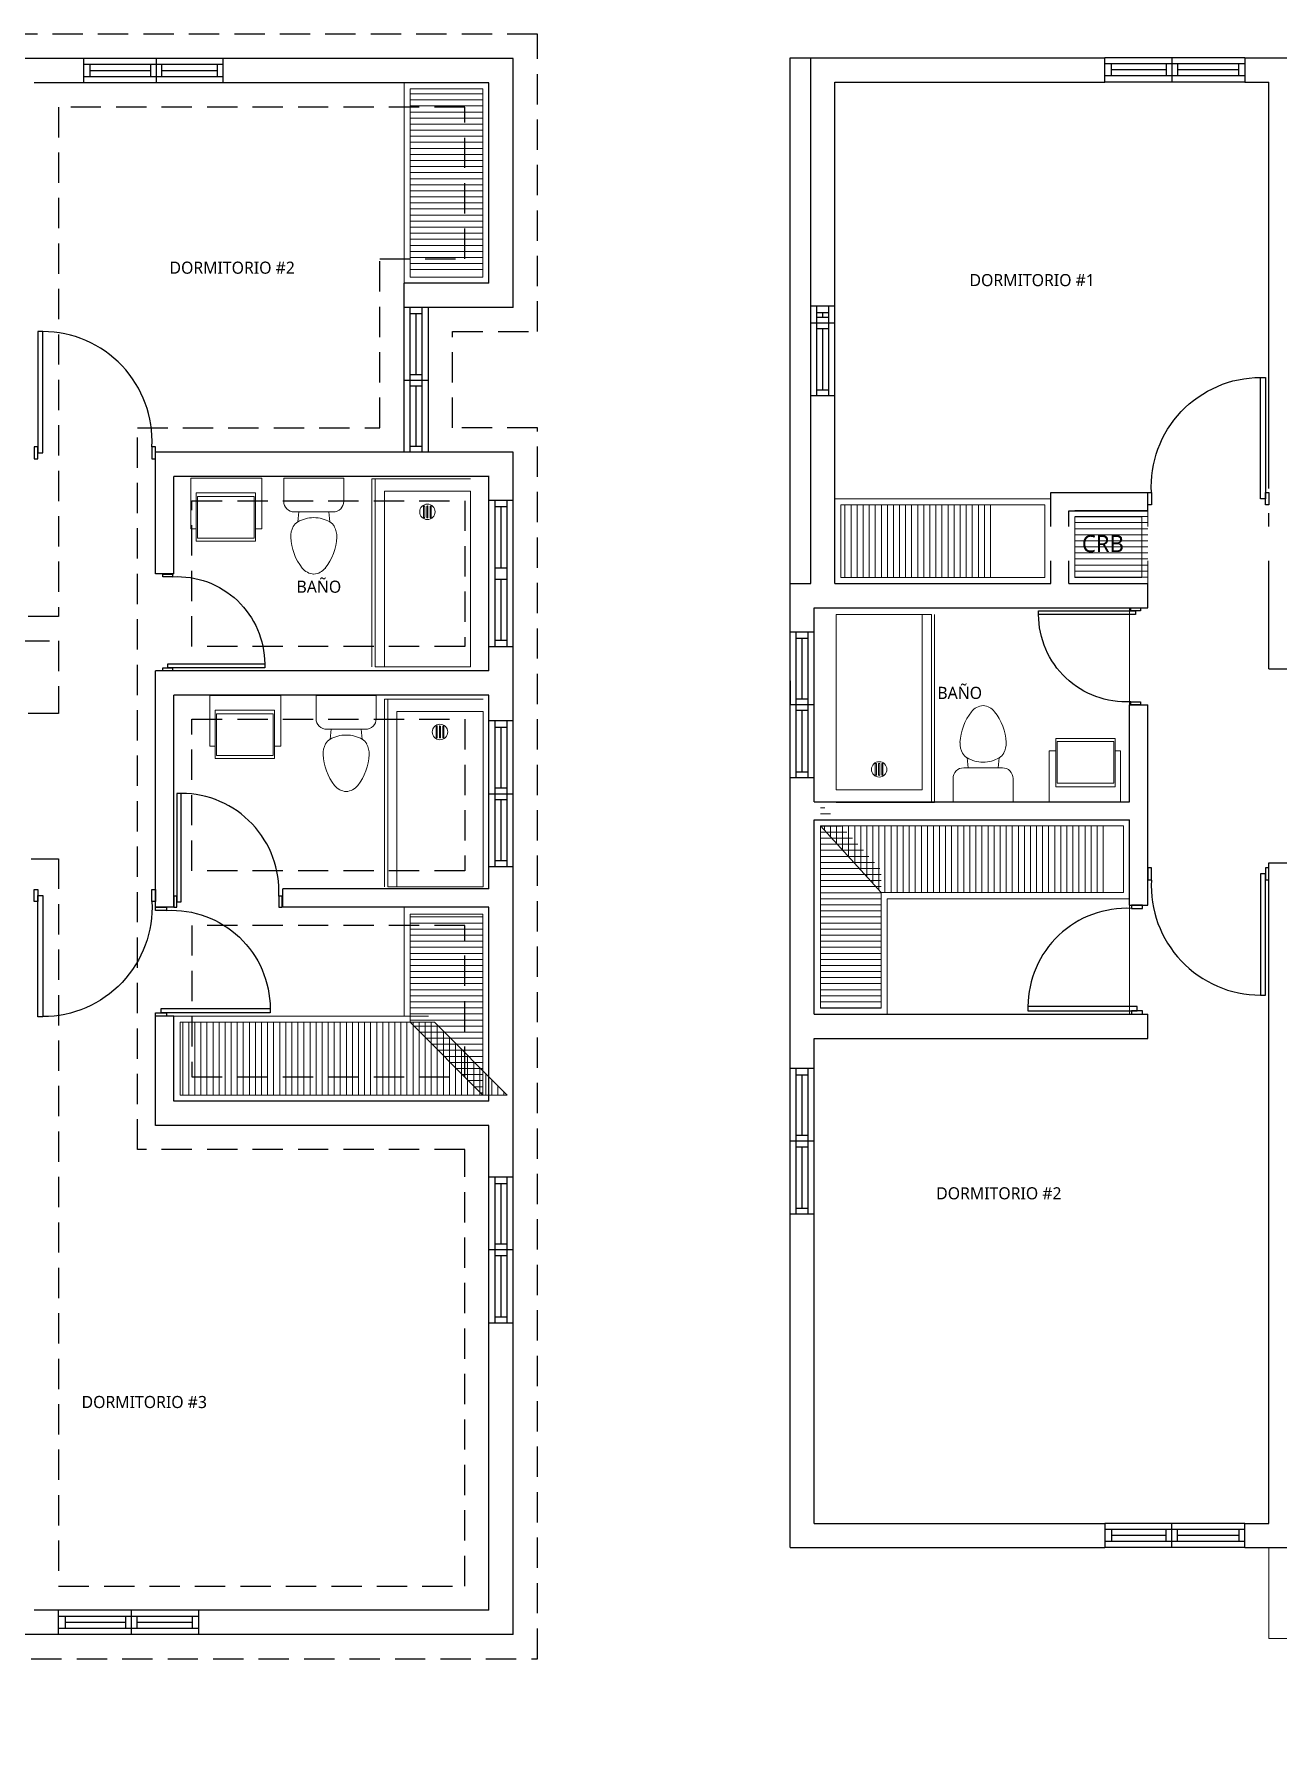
# Model space of a CAD drawing. Header units: feet. Extents: x 317 to 512, y -141 to 162.
# Drawn here: x 486.23 to 496.49, y 77.63 to 91.78 of the extents above; entities that cross this region are included whole.
import ezdxf

# ---------------------------------------------------------------- set-up
doc = ezdxf.new("R2010")
doc.units = ezdxf.units.FT
doc.header["$MEASUREMENT"] = 0
doc.linetypes.add('HIDDEN', pattern=[0.375, 0.25, -0.125])
for name, color, linetype in [('00-RELLENO INT', 5, 'Continuous'), ('CIMIENTO', 3, 'HIDDEN'), ('PERT-VENT', 8, 'Continuous'), ('puertas', 7, 'Continuous')]:
    doc.layers.add(name, color=color, linetype=linetype)
for name, color, linetype, lineweight in [('A-GENM', 8, 'Continuous', 9), ('A-WALL', 7, 'Continuous', 25), ('closet', 8, 'Continuous', 5), ('I-FURN', 2, 'Continuous', 0), ('P-SANR-FIXT', 2, 'Continuous', 9), ('TXT', 2, 'Continuous', 9)]:
    doc.layers.add(name, color=color, linetype=linetype, lineweight=lineweight)
doc.styles.add('ads', font='trebuc.ttf', dxfattribs={"height": 0.14})

# ---------------------------------------------------------------- blocks, each defined once
blk = doc.blocks.new('bath_sink_6127 - bath_sink_6127-V2-Nivel 1')
at = {"layer": 'I-FURN'}
for p, q in [((0.293, 0.297), (-0.127, 0.297)), ((-0.127, 0.297), (-0.127, -0.29)), ((0.293, 0.244), (0.293, 0.297)), ((0.395, 0.244), (-0.005, 0.244)), ((-0.005, 0.244), (-0.005, -0.245)), ((0.025, -0.234), (0.025, 0.233)), ((0.025, 0.233), (0.369, 0.233)), ((0.369, 0.233), (0.369, -0.234)), ((0.395, -0.245), (0.395, 0.244)), ((-0.005, -0.245), (0.395, -0.245)), ((0.369, -0.234), (0.025, -0.234)), ((0.293, -0.29), (0.293, -0.245)), ((0.293, -0.29), (-0.127, -0.29))]:
    blk.add_line(p, q, dxfattribs=at)
blk = doc.blocks.new('Toilet_-_Tank_-_3D_4840 - 17_ High_ Seat Not Visible-536545-Nivel 1')
at = {"layer": 'P-SANR-FIXT'}
for p, q in [((0.248, 0.489), (-0.248, 0.489)), ((-0.248, 0.489), (-0.248, 0.298)), ((0.248, 0.298), (0.248, 0.489)), ((-0.159, 0.21), (-0.123, 0.21)), ((-0.123, 0.21), (-0.132, 0.127)), ((-0.123, 0.21), (0.123, 0.21)), ((0.132, 0.127), (0.123, 0.21)), ((0.123, 0.21), (0.159, 0.21))]:
    blk.add_line(p, q, dxfattribs=at)
for centre, radius, start, end in [((-0.159, 0.298), 0.0889, 180, 270), ((0.159, 0.298), 0.0889, 270, 360), ((0, -0.104), 0.266, 90.1019, 119.8981), ((0, -0.104), 0.266, 60.1019, 89.8981), ((-0.023, 0.008), 0.167, 151.0596, 182.709), ((-0.083, 0.041), 0.0995, 119.8981, 151.0596), ((0.083, 0.041), 0.0995, 28.9404, 60.1019), ((0.023, 0.008), 0.167, 357.291, 28.9404), ((0.25, 0.021), 0.441, 182.709, 218.5058), ((-0.25, 0.021), 0.441, 321.4942, 357.291), ((0.011, -0.169), 0.136, 218.5058, 265.219), ((-0.011, -0.169), 0.136, 274.781, 321.4942)]:
    blk.add_arc(centre, radius, start, end, dxfattribs=at)
blk = doc.blocks.new('A$C3D6C2CD6')
at = {"layer": 'P-SANR-FIXT'}
for p, q in [((0, 1.55), (0.787, 1.55)), ((0, 0.102), (0, 1.55)), ((0.711, 1.55), (0.711, 0.102)), ((0.787, 0), (0.787, 1.55)), ((0.813, 1.55), (0.813, 0)), ((0.324, 0.227), (0.324, 0.317)), ((0.333, 0.317), (0.333, 0.227)), ((0.351, 0.227), (0.351, 0.317)), ((0.36, 0.317), (0.36, 0.227)), ((0.378, 0.227), (0.378, 0.317)), ((0.387, 0.317), (0.387, 0.227)), ((0.711, 0.102), (0, 0.102)), ((0, 0), (0.787, 0)), ((0.124, 0), (0.787, 0)), ((0.813, 0), (0.787, 0)), ((0.813, 0), (0.787, 0))]:
    blk.add_line(p, q, dxfattribs=at)
for centre, radius, start, end in [((0.356, 0.272), 0.0635, 90, 270), ((0.356, 0.272), 0.0635, 90, 270), ((0.328, 0.317), 0.00444, 360, 180), ((0.356, 0.317), 0.00444, 360, 180), ((0.356, 0.272), 0.0635, 270, 90), ((0.356, 0.272), 0.0635, 270, 90), ((0.383, 0.317), 0.00444, 360, 180), ((0.328, 0.227), 0.00444, 180, 360), ((0.356, 0.227), 0.00444, 180, 360), ((0.383, 0.227), 0.00444, 180, 360)]:
    blk.add_arc(centre, radius, start, end, dxfattribs=at)
blk = doc.blocks.new('A$C4D292AF4')
at = {"layer": 'puertas'}
for points in [[(0.03, 0.05), (0.07, 0.05), (0.07, 1.05), (0.03, 1.05)], [(0, 0), (0.03, 0), (0.03, 0.1), (0, 0.1)], [(0.97, 0), (1, 0), (1, 0.1), (0.97, 0.1)]]:
    blk.add_lwpolyline(points, close=True, dxfattribs=at)
blk.add_arc((0.068, 0.147), 0.903, 357.0481, 89.8556, dxfattribs=at)
blk = doc.blocks.new('A$C14811AE8')
at = {"layer": 'closet'}
h = blk.add_hatch(dxfattribs=at)
h.set_pattern_fill('ANSI31', color=256, scale=0.4, angle=135, style=0)
h.set_pattern_definition([(180, (17, 10.64013), (-3e-15, -0.05), [])])
h.paths.add_polyline_path([(17.05, 11.247), (17.05, 12.74), (16.45, 12.74), (16.45, 11.247)])
h = blk.add_hatch(dxfattribs=at)
h.set_pattern_fill('ANSI31', color=256, scale=0.4, angle=315, style=0)
h.set_pattern_definition([(360, (0.25, 4.45), (3e-15, 0.05), [])])
h.paths.add_polyline_path([(0.25, 4.45), (0.75, 4.45), (0.75, 5.593), (0.25, 6.143)])
h = blk.add_hatch(dxfattribs=at)
h.set_pattern_fill('ANSI31', color=256, scale=0.4, angle=45, style=0)
h.set_pattern_definition([(90, (0.25, 5.40299), (-0.05, 3e-15), [])])
h.paths.add_polyline_path([(0.75, 5.403), (2.6, 5.403), (2.6, 5.953), (0.25, 5.953)])
h = blk.add_hatch(dxfattribs=at)
h.set_pattern_fill('ANSI31', color=256, scale=0.4, angle=135, style=0)
h.set_pattern_definition([(180, (19.514666, 4.55), (-3e-15, -0.05), [])])
h.paths.add_polyline_path([(16.45, 5.05), (16.45, 5.941), (17.05, 5.941), (17.05, 4.45)])
h = blk.add_hatch(dxfattribs=at)
h.set_pattern_fill('ANSI31', color=256, scale=0.4, angle=405, style=0)
h.set_pattern_definition([(90, (20.857657, 4.55), (-0.05, 3e-15), [])])
h.paths.add_polyline_path([(14.552, 4.45), (14.552, 5.05), (16.65, 5.05), (17.25, 4.45)])
at = {"layer": 'A-GENM'}
for p, q in [((3.95, -0.75), (3.95, 0)), ((7.35, -0.75), (3.95, -0.75))]:
    blk.add_line(p, q, dxfattribs=at)
at = {"layer": 'A-WALL'}
for p, q in [((13.755, 13), (12.745, 13)), ((17.3, 13), (14.908, 13)), ((17.3, 10.947), (17.3, 13)), ((13.755, 12.8), (13.35, 12.8)), ((17.1, 12.8), (14.908, 12.8)), ((17.1, 11.147), (17.1, 12.8)), ((0, 7.555), (0, 12.29)), ((0, 12.29), (2.597, 12.29)), ((0.17, 10.243), (0.17, 12.29)), ((3.75, 12.29), (4.15, 12.29)), ((0.37, 10.243), (0.37, 12.09)), ((0.37, 12.09), (2.597, 12.09)), ((3.75, 12.09), (3.95, 12.09)), ((3.95, 7.25), (3.95, 12.09)), ((16.4, 10.947), (16.4, 11.147)), ((17.3, 9.753), (14.35, 9.753)), ((17.3, 9.355), (17.3, 9.753)), ((0.17, 7.953), (0.17, 9.5)), ((0.37, 7.953), (0.37, 9.5)), ((14.5, 8.75), (14.5, 9.553)), ((17.1, 9.553), (14.5, 9.553)), ((17.1, 9.355), (17.1, 9.558)), ((17.1, 9.355), (17.1, 9.553)), ((2.15, 7.953), (2.15, 8.703)), ((2.15, 8.703), (2.95, 8.703)), ((2.95, 8.553), (2.95, 8.703)), ((14.5, 8.75), (14.35, 8.75)), ((2.3, 7.953), (2.3, 8.553)), ((2.3, 8.553), (2.95, 8.553)), ((17.1, 7.95), (17.1, 8.151)), ((17.3, 7.538), (17.3, 8.151)), ((0, 7.953), (0.17, 7.953)), ((0.37, 7.953), (2.15, 7.953)), ((2.3, 7.953), (2.95, 7.953)), ((2.95, 7.753), (2.95, 7.953)), ((17.1, 7.95), (14.35, 7.95)), ((14.35, 6), (14.35, 7.95)), ((0.2, 7.555), (0.2, 7.753)), ((0.2, 7.753), (2.95, 7.753)), ((14.5, 6), (14.5, 7.75)), ((17.1, 7.75), (14.5, 7.75)), ((17.1, 7.538), (17.1, 7.75)), ((3.95, 7.25), (4.15, 7.25)), ((2.8, 6.153), (2.8, 6.953)), ((2.8, 6.953), (2.95, 6.953)), ((2.95, 5.3), (2.95, 6.953)), ((0, 3.954), (0, 6.351)), ((0.2, 6.153), (0.2, 6.351)), ((17.1, 6.15), (17.1, 6.335)), ((17.3, 3.774), (17.3, 6.335)), ((0.2, 6.153), (2.8, 6.153)), ((15.4, 6), (15.4, 6.15)), ((17.1, 6.15), (15.4, 6.15)), ((0.2, 4.4), (0.2, 6.003)), ((0.2, 6.003), (2.8, 6.003)), ((2.8, 5.3), (2.8, 6.003)), ((14.5, 6), (14.35, 6)), ((17.1, 6), (15.4, 6)), ((17.1, 4.4), (17.1, 6)), ((3.95, 0.2), (3.95, 5.65)), ((3.95, 5.65), (4.15, 5.65)), ((2.8, 5.3), (2.95, 5.3)), ((14.5, 5.1), (14.35, 5.1)), ((14.35, 4.2), (14.35, 5.1)), ((14.5, 4.4), (14.5, 5.1)), ((0.2, 4.4), (2.95, 4.4)), ((2.95, 4.2), (2.95, 4.4)), ((17.1, 4.4), (14.5, 4.4)), ((0.2, 3.954), (0.2, 4.2)), ((0.2, 4.2), (2.95, 4.2)), ((17.1, 4.2), (14.35, 4.2)), ((17.1, 3.774), (17.1, 4.2)), ((0, 0), (0, 2.75)), ((0.2, 0.2), (0.2, 2.75)), ((17.1, 0.2), (17.1, 2.57)), ((17.3, 0), (17.3, 2.57)), ((0.2, 0.2), (2.597, 0.2)), ((3.75, 0.2), (3.95, 0.2)), ((13.55, 0.2), (13.35, 0.2)), ((17.1, 0.2), (14.703, 0.2)), ((0, 0), (2.597, 0)), ((3.75, 0), (4.15, 0)), ((13.55, 0), (13.15, 0)), ((17.3, 0), (14.703, 0))]:
    blk.add_line(p, q, dxfattribs=at)
at = {"layer": 'A-WALL', "extrusion": (6.46452e-16, -1.90217e-15, -1)}
for p, q in [((13.755, 13), (13.755, 12.8)), ((14.908, 12.8), (14.908, 13))]:
    blk.add_line(p, q, dxfattribs=at)
at = {"layer": 'A-WALL', "extrusion": (-5.92882e-16, -1.90217e-15, -1)}
for p, q in [((2.597, 12.09), (2.597, 12.29)), ((3.75, 12.29), (3.75, 12.09))]:
    blk.add_line(p, q, dxfattribs=at)
at = {"layer": 'A-WALL', "extrusion": (3.03521e-17, -1.27893e-15, -1)}
for p, q in [((17.3, 10.947), (16.4, 10.947)), ((17.3, 7.538), (17.1, 7.538)), ((17.1, 6.335), (17.3, 6.335)), ((17.3, 3.774), (17.1, 3.774)), ((17.1, 2.57), (17.3, 2.57))]:
    blk.add_line(p, q, dxfattribs=at)
at = {"layer": 'A-WALL', "extrusion": (2.32183e-17, -1.27893e-15, -1)}
for p, q in [((0.17, 10.243), (0.37, 10.243)), ((0.37, 9.5), (0.17, 9.5)), ((0, 7.555), (0.2, 7.555)), ((0.2, 6.351), (0, 6.351)), ((0, 3.954), (0.2, 3.954)), ((0.2, 2.75), (0, 2.75))]:
    blk.add_line(p, q, dxfattribs=at)
at = {"layer": 'A-WALL', "extrusion": (4.8794e-17, -1.27893e-15, -1)}
for p, q in [((17.3, 9.355), (17.1, 9.355)), ((17.1, 8.151), (17.3, 8.151))]:
    blk.add_line(p, q, dxfattribs=at)
at = {"layer": 'A-WALL', "extrusion": (-5.92882e-16, -1.89503e-15, -1)}
for p, q in [((2.597, 0.2), (2.597, 0)), ((3.75, 0), (3.75, 0.2))]:
    blk.add_line(p, q, dxfattribs=at)
at = {"layer": 'A-WALL', "extrusion": (6.46452e-16, -1.89503e-15, -1)}
for p, q in [((13.55, 0), (13.55, 0.2)), ((14.703, 0.2), (14.703, 0))]:
    blk.add_line(p, q, dxfattribs=at)
at = {"layer": 'closet'}
for p, q in [((0.37, 8.653), (2.15, 8.653)), ((2.95, 7.953), (2.95, 8.553)), ((16.4, 5.1), (16.4, 6)), ((0.8, 5.353), (2.8, 5.353)), ((0.8, 5.353), (0.8, 4.4)), ((2.8, 5.3), (2.8, 4.4)), ((16.6, 5.1), (14.5, 5.1))]:
    blk.add_line(p, q, dxfattribs=at)
for points in [[(17.05, 11.197), (17.05, 12.75), (16.45, 12.75), (16.45, 11.197)], [(0.25, 5.953), (0.75, 5.403), (2.75, 5.403), (2.75, 5.953), (0.25, 5.953)], [(0.25, 4.45), (0.75, 4.45), (0.75, 5.403), (0.25, 5.953)], [(17.05, 4.45), (16.45, 5.05), (16.45, 5.941), (17.05, 5.941), (17.05, 4.45)], [(14.552, 4.45), (14.552, 5.05), (16.65, 5.05), (17.25, 4.45)]]:
    blk.add_lwpolyline(points, close=True, dxfattribs=at)
at = {"layer": 'PERT-VENT', "extrusion": (-5.92882e-16, -1.89503e-15, -1)}
for p, q in [((14.908, 13), (13.755, 13)), ((14.908, 12.95), (13.755, 12.95)), ((13.809, 12.95), (13.809, 12.85)), ((14.31, 12.9), (13.809, 12.9)), ((14.31, 12.85), (14.31, 12.95)), ((14.357, 12.8), (14.357, 13)), ((14.403, 12.85), (14.403, 12.95)), ((14.858, 12.9), (14.403, 12.9)), ((14.858, 12.95), (14.858, 12.85)), ((14.908, 12.85), (13.755, 12.85)), ((14.908, 12.8), (13.755, 12.8)), ((3.75, 0.2), (2.597, 0.2)), ((3.75, 0.15), (2.597, 0.15)), ((2.651, 0.15), (2.651, 0.05)), ((3.102, 0.05), (3.102, 0.15)), ((3.148, 0), (3.148, 0.2)), ((3.195, 0.05), (3.195, 0.15)), ((3.7, 0.15), (3.7, 0.05)), ((14.703, 0.2), (13.55, 0.2)), ((14.703, 0.15), (13.55, 0.15)), ((13.604, 0.15), (13.604, 0.05)), ((14.105, 0.05), (14.105, 0.15)), ((14.152, 0), (14.152, 0.2)), ((14.198, 0.05), (14.198, 0.15)), ((14.653, 0.15), (14.653, 0.05)), ((3.75, 0.05), (2.597, 0.05)), ((3.102, 0.1), (2.651, 0.1)), ((3.7, 0.1), (3.195, 0.1)), ((14.703, 0.05), (13.55, 0.05)), ((14.105, 0.1), (13.604, 0.1)), ((14.653, 0.1), (14.198, 0.1)), ((3.75, 0), (2.597, 0)), ((14.703, 0), (13.55, 0))]:
    blk.add_line(p, q, dxfattribs=at)
at = {"layer": 'PERT-VENT', "extrusion": (-5.92882e-16, -1.90217e-15, -1)}
for p, q in [((3.75, 12.29), (2.597, 12.29)), ((3.75, 12.24), (2.597, 12.24)), ((2.651, 12.14), (2.651, 12.24)), ((3.102, 12.19), (2.651, 12.19)), ((3.102, 12.24), (3.102, 12.14)), ((3.148, 12.29), (3.148, 12.09)), ((3.195, 12.24), (3.195, 12.14)), ((3.7, 12.19), (3.195, 12.19)), ((3.7, 12.14), (3.7, 12.24)), ((3.75, 12.14), (2.597, 12.14)), ((3.75, 12.09), (2.597, 12.09))]:
    blk.add_line(p, q, dxfattribs=at)
at = {"layer": 'PERT-VENT', "extrusion": (2.32183e-17, -1.27893e-15, -1)}
for p, q in [((16.4, 9.753), (16.4, 10.947)), ((16.45, 9.753), (16.45, 10.947)), ((16.5, 10.391), (16.5, 10.898)), ((16.55, 9.753), (16.55, 10.947)), ((16.6, 9.753), (16.6, 10.947)), ((16.6, 10.345), (16.4, 10.345)), ((16.55, 10.391), (16.45, 10.391)), ((0.17, 9.5), (0.17, 10.243)), ((0.22, 9.5), (0.22, 10.243)), ((0.22, 10.19), (0.32, 10.19)), ((0.27, 10.148), (0.27, 10.19)), ((0.32, 9.5), (0.32, 10.243)), ((0.37, 9.5), (0.37, 10.243)), ((16.55, 10.298), (16.45, 10.298)), ((16.5, 9.803), (16.5, 10.298)), ((0.37, 10.102), (0.17, 10.102)), ((0.32, 10.148), (0.22, 10.148)), ((0.32, 10.055), (0.22, 10.055)), ((0.27, 9.55), (0.27, 10.055)), ((16.45, 9.803), (16.55, 9.803)), ((0.22, 9.55), (0.32, 9.55)), ((0.05, 7.501), (0.15, 7.501)), ((17.1, 6.335), (17.1, 7.538)), ((17.15, 6.335), (17.15, 7.538)), ((17.25, 6.335), (17.25, 7.538)), ((17.3, 6.335), (17.3, 7.538)), ((17.15, 7.484), (17.25, 7.484)), ((17.2, 6.983), (17.2, 7.484)), ((17.2, 6.384), (17.2, 6.889)), ((0.05, 6.401), (0.15, 6.401)), ((17.15, 6.384), (17.25, 6.384)), ((0, 2.75), (0, 3.954)), ((0.05, 2.75), (0.05, 3.954)), ((0.05, 3.9), (0.15, 3.9)), ((0.1, 3.399), (0.1, 3.9)), ((0.15, 2.75), (0.15, 3.954)), ((17.1, 2.57), (17.1, 3.774)), ((17.15, 2.57), (17.15, 3.774)), ((17.15, 3.72), (17.25, 3.72)), ((17.2, 3.219), (17.2, 3.72)), ((17.25, 2.57), (17.25, 3.774)), ((17.3, 2.57), (17.3, 3.774)), ((0.15, 3.399), (0.05, 3.399)), ((0.2, 3.352), (0, 3.352)), ((0.15, 3.305), (0.05, 3.305)), ((0.1, 2.8), (0.1, 3.305)), ((17.3, 3.172), (17.1, 3.172)), ((17.25, 3.219), (17.15, 3.219)), ((17.25, 3.125), (17.15, 3.125)), ((17.2, 2.62), (17.2, 3.125)), ((0.05, 2.8), (0.15, 2.8)), ((17.15, 2.62), (17.25, 2.62))]:
    blk.add_line(p, q, dxfattribs=at)
at = {"layer": 'PERT-VENT', "extrusion": (2.32183e-17, 1.35533e-15, -1)}
blk.add_line((16.45, 10.898), (16.55, 10.898), dxfattribs=at)
at = {"layer": 'PERT-VENT', "extrusion": (4.8794e-17, -1.27893e-15, -1)}
for p, q in [((17.25, 8.151), (17.25, 9.355)), ((17.3, 8.151), (17.3, 9.355)), ((17.25, 9.301), (17.15, 9.301)), ((17.2, 8.8), (17.2, 9.301)), ((17.2, 8.201), (17.2, 8.706)), ((17.25, 8.201), (17.15, 8.201)), ((17.1, 6.936), (17.3, 6.936)), ((17.15, 6.983), (17.25, 6.983)), ((17.15, 6.889), (17.25, 6.889))]:
    blk.add_line(p, q, dxfattribs=at)
at = {"rotation": 179.9999999999964}
blk.add_blockref('A$C3D6C2CD6', (17.052, 7.717), dxfattribs=at)
at = {"layer": 'I-FURN'}
for p, rotation in [((14.93, 9.413), 269.9999999999962), ((15.087, 7.62), 269.9999999999962), ((2.435, 6.28), 89.99999999999642)]:
    blk.add_blockref('bath_sink_6127 - bath_sink_6127-V2-Nivel 1', p, dxfattribs=dict(at, rotation=rotation))
at = {"layer": 'P-SANR-FIXT'}
blk.add_blockref('Toilet_-_Tank_-_3D_4840 - 17_ High_ Seat Not Visible-536545-Nivel 1', (15.922, 7.258), dxfattribs=at)
at = {"layer": 'puertas', "extrusion": (4.39703e-15, -1.90217e-15, -1), "xscale": -1.000288939019299, "yscale": 1.000288939019299, "zscale": 1.000288939019299}
blk.add_blockref('A$C4D292AF4', (-13.35, 9.698), dxfattribs=at)
at = {"layer": 'puertas', "extrusion": (2.52557e-15, -3.55681e-15, -1), "xscale": -0.8940234615184497, "yscale": 0.8940234615184501, "zscale": 0.89402346151845}
blk.add_blockref('A$C4D292AF4', (-14.5, 6), dxfattribs=at)
at = {"layer": 'puertas', "extrusion": (6.64894e-16, 1.97857e-15, -1), "xscale": 1.000288939019299, "yscale": 1.000288939019299, "zscale": 1.000288939019299, "rotation": 180.000000000003}
blk.add_blockref('A$C4D292AF4', (-13.35, 6.147), dxfattribs=at)
at = {"layer": 'puertas', "extrusion": (-3.87516e-17, 2.5327e-15, -1), "xscale": 0.9002600451174032, "yscale": 0.9002600451174032, "zscale": 0.9002600451174032, "rotation": 90.00000000000368}
blk.add_blockref('A$C4D292AF4', (-14.35, 5.1), dxfattribs=at)
at = {"layer": 'puertas', "extrusion": (-5.92882e-16, 1.97857e-15, -1), "xscale": -1.000288939019299, "yscale": 1.000288939019299, "zscale": 1.000288939019297, "rotation": 180}
blk.add_blockref('A$C4D292AF4', (-3.95, 5.608), dxfattribs=at)
at = {"layer": 'puertas', "extrusion": (1.97637e-15, 6.67088e-16, -1), "xscale": -0.8999123434592031, "yscale": 0.8999123434592025, "zscale": 0.8999123434592026, "rotation": 270.0000000000036}
blk.add_blockref('A$C4D292AF4', (-2.907, 4.4), dxfattribs=at)
at = {"layer": 'TXT', "char_height": 0.1, "attachment_point": 2, "style": 'ads', "bg_fill": 2}
for s, insert, width in [('DORMITORIO #1', (1.997, 10.506), 2.968), ('DORMITORIO #2', (1.722, 2.973), 2.838), ('DORMITORIO #3', (14.257, 1.968), 2.688)]:
    blk.add_mtext(s, dxfattribs=dict(at, insert=insert, width=width))
at = {"layer": 'PERT-VENT', "extrusion": (2.32183e-17, -1.27893e-15, -1)}
blk.add_line((0.2, 2.75), (0.2, 3.954), dxfattribs=at)
at = {"layer": 'TXT', "width": 2.688, "style": 'ads', "bg_fill": 2}
for s, insert, char_height, attachment_point in [('DORMITORIO #2', (14.982, 11.325), 0.1, 2), ('COCINA', (5.286, 8.686), 0.1, 2), ('BAÑO', (15.697, 8.592), 0.1, 8), ('CRB', (2.58, 8.352), 0.14, 2), ('BAÑO', (1.399, 7.101), 0.1, 2)]:
    blk.add_mtext(s, dxfattribs=dict(at, insert=insert, char_height=char_height, attachment_point=attachment_point))
at = {"layer": 'closet'}
h = blk.add_hatch(dxfattribs=at)
h.set_pattern_fill('ANSI31', color=256, scale=0.4, angle=45, style=0)
h.set_pattern_definition([(90, (-0.03, 5.30299), (-0.05, 3e-15), [])])
h.paths.add_polyline_path([(0.42, 8.003), (1.67, 8.003), (1.67, 8.603), (0.42, 8.603)])
h = blk.add_hatch(dxfattribs=at)
h.set_pattern_fill('ANSI31', color=256, scale=0.4, angle=315, style=0)
h.set_pattern_definition([(360, (2.35, 8.00299), (3e-15, 0.05), [])])
h.paths.add_polyline_path([(2.35, 8.003), (2.95, 8.003), (2.95, 8.603), (2.35, 8.603)])
at = {"layer": 'A-WALL', "extrusion": (3.03521e-17, -1.27893e-15, -1)}
blk.add_line((17.1, 11.147), (16.4, 11.147), dxfattribs=at)
at = {"layer": 'A-WALL'}
blk.add_line((14.35, 8.75), (14.35, 9.753), dxfattribs=at)
at = {"layer": 'closet'}
for p, q in [((16.4, 11.147), (16.4, 12.8)), ((2.8, 6.953), (2.8, 7.753))]:
    blk.add_line(p, q, dxfattribs=at)
for points in [[(0.42, 8.003), (2.1, 8.003), (2.1, 8.603), (0.42, 8.603)], [(2.35, 8.003), (2.9, 8.003), (2.9, 8.503), (2.35, 8.503)]]:
    blk.add_lwpolyline(points, close=True, dxfattribs=at)
at = {"layer": 'PERT-VENT', "extrusion": (4.8794e-17, -1.27893e-15, -1)}
for p, q in [((17.1, 8.151), (17.1, 9.355)), ((17.15, 8.151), (17.15, 9.355)), ((17.15, 8.8), (17.25, 8.8)), ((17.15, 8.706), (17.25, 8.706))]:
    blk.add_line(p, q, dxfattribs=at)
at = {"layer": 'PERT-VENT', "extrusion": (2.32183e-17, -1.27893e-15, -1)}
for p, q in [((0, 6.351), (0, 7.555)), ((0.05, 6.351), (0.05, 7.555)), ((0.1, 7), (0.1, 7.501)), ((0.15, 6.351), (0.15, 7.555)), ((0.2, 6.351), (0.2, 7.555)), ((0.2, 6.953), (0, 6.953)), ((0.15, 7), (0.05, 7)), ((0.15, 6.906), (0.05, 6.906)), ((0.1, 6.401), (0.1, 6.906))]:
    blk.add_line(p, q, dxfattribs=at)
at = {"rotation": 179.9999999999964}
blk.add_blockref('A$C3D6C2CD6', (16.948, 9.533), dxfattribs=at)
blk.add_blockref('A$C3D6C2CD6', (0.379, 6.148))
at = {"layer": 'P-SANR-FIXT'}
blk.add_blockref('Toilet_-_Tank_-_3D_4840 - 17_ High_ Seat Not Visible-536545-Nivel 1', (15.655, 9.051), dxfattribs=at)
at = {"layer": 'P-SANR-FIXT', "rotation": 179.999999999994}
blk.add_blockref('Toilet_-_Tank_-_3D_4840 - 17_ High_ Seat Not Visible-536545-Nivel 1', (1.592, 6.642), dxfattribs=at)
at = {"layer": 'puertas', "extrusion": (-5.92882e-16, -1.90217e-15, -1), "xscale": 1.000288939019299, "yscale": 1.000288939019299, "zscale": 1.000288939019299}
blk.add_blockref('A$C4D292AF4', (-3.95, 8.603), dxfattribs=at)
at = {"layer": 'puertas', "extrusion": (-1.90436e-15, 6.66166e-16, -1), "xscale": 0.8002311512154283, "yscale": 0.8002311512154283, "zscale": 0.8002311512154283, "rotation": 90.00000000000368}
blk.add_blockref('A$C4D292AF4', (-14.41, 7.95), dxfattribs=at)
at = {"layer": 'puertas', "extrusion": (1.97637e-15, -5.90688e-16, -1), "xscale": 0.800231151215428, "yscale": 0.800231151215428, "zscale": 0.800231151215428, "rotation": 270.0000000000035}
blk.add_blockref('A$C4D292AF4', (-2.89, 7.753), dxfattribs=at)

msp = doc.modelspace()

# ---------------------------------------------------------------- block references
at = {"layer": '00-RELLENO INT'}
for p in [(492.4673, 79.29754), (472.88384, 78.58096)]:
    msp.add_blockref('A$C14811AE8', p, dxfattribs=at)

# ---------------------------------------------------------------- next in the draw order: linework, layer by layer
at = {"layer": 'CIMIENTO'}
for points in [[(482.53384, 91.07109), (472.68384, 91.07109), (472.68384, 78.38096), (477.23384, 78.38096), (477.23384, 79.23096), (479.93384, 79.23096), (479.93384, 77.63096), (483.13384, 77.63096), (483.13384, 79.23096), (485.83384, 79.23096), (485.83384, 78.38096), (490.38371, 78.38096), (490.38384, 88.53395), (489.68384, 88.53395), (489.68384, 89.32844), (490.38384, 89.32844), (490.38384, 91.78109), (482.53384, 91.78109)], [(487.53384, 87.93395), (489.78384, 87.93395), (489.78384, 86.73096), (487.53384, 86.73096)], [(489.78384, 84.88096), (487.53384, 84.88096), (487.53384, 86.13096), (489.78384, 86.13096)], [(489.78384, 84.43096), (487.53363, 84.43096), (487.53381, 83.18096), (489.78384, 83.18096)]]:
    msp.add_lwpolyline(points, close=True, dxfattribs=at)
for points in [[(485.83384, 84.98096), (486.43384, 84.98096), (486.43384, 78.98096), (489.78372, 78.98096), (489.78383, 82.58096), (487.08384, 82.58096), (487.08384, 88.53395), (489.08384, 88.53395), (489.08384, 89.92844), (489.78384, 89.92844), (489.78384, 91.18109), (486.43384, 91.18109), (486.43384, 86.97862), (485.73384, 86.97862)], [(485.73384, 86.77862), (486.43384, 86.77862), (486.43384, 86.17862), (482.53384, 86.17862)]]:
    msp.add_lwpolyline(points, dxfattribs=at)

doc.saveas('drawing.dxf')
